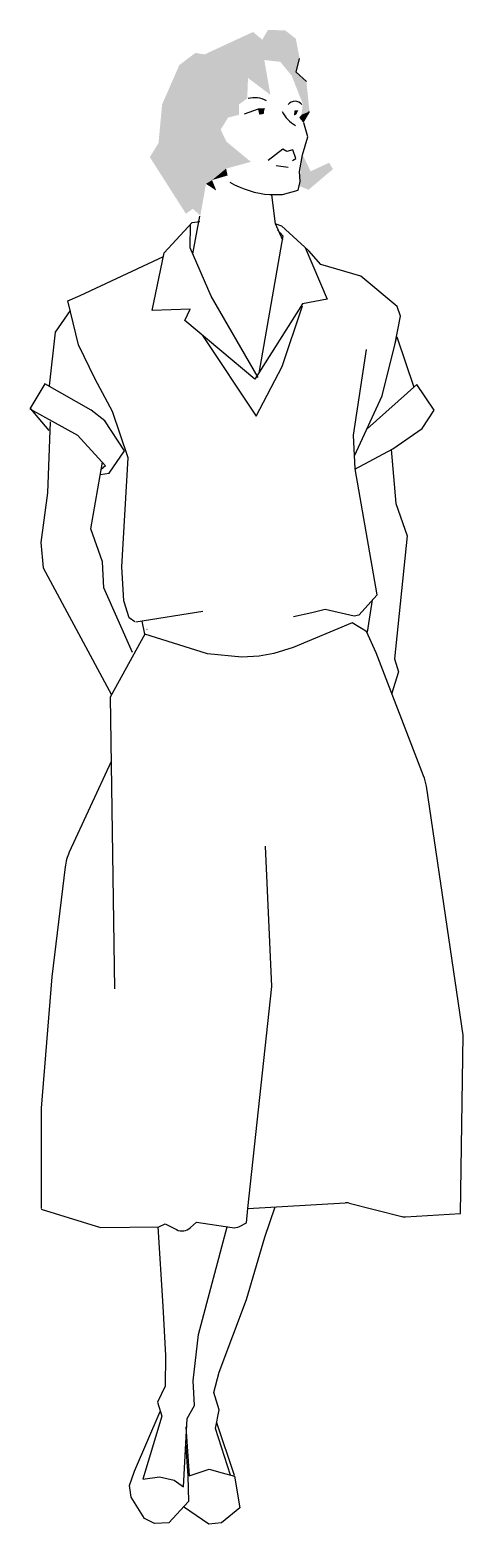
# Model space of a CAD drawing. Extents: x -0.15 to 0.31, y 0.01 to 1.59.
import ezdxf

# ---------------------------------------------------------------- set-up
doc = ezdxf.new("R2010")
doc.units = 0
doc.layers.get('0').update_dxf_attribs({"linetype": 'CONTINUOUS'})

msp = doc.modelspace()

# ---------------------------------------------------------------- linework, layer by layer
at = {"color": 0}
for p, q in [((0.1308, 1.5439), (0.1343, 1.5584)), ((0.1415, 1.5339), (0.1308, 1.5439)), ((0.076, 1.4995), (0.0908, 1.505)), ((0.0908, 1.505), (0.0971, 1.505)), ((0.1379, 1.4907), (0.1447, 1.502)), ((0.143, 1.4753), (0.1386, 1.4899)), ((0.1375, 1.4561), (0.143, 1.4753)), ((0.1164, 1.4621), (0.1008, 1.45)), ((0.1207, 1.4598), (0.1164, 1.4621)), ((0.127, 1.4616), (0.1207, 1.4598)), ((0.1301, 1.4524), (0.127, 1.4616)), ((0.1096, 1.4448), (0.122, 1.4432)), ((0.1268, 1.4502), (0.1301, 1.4524)), ((0.1342, 1.4385), (0.1375, 1.4561)), ((0.1326, 1.4186), (0.135, 1.4278)), ((0.135, 1.4278), (0.1342, 1.4385)), ((0.1028, 1.414), (0.1163, 1.4142)), ((0.1086, 1.3832), (0.1047, 1.4137)), ((0.1163, 1.4142), (0.1326, 1.4186)), ((-0.0091, 1.3523), (0.0204, 1.3844)), ((0.0182, 1.3577), (0.0186, 1.3825)), ((0.0204, 1.3844), (0.0284, 1.3855)), ((0.021, 1.3512), (0.0286, 1.3912)), ((0.1081, 1.3834), (0.115, 1.381)), ((0.1165, 1.3659), (0.1086, 1.3832)), ((0.115, 1.381), (0.1439, 1.3546)), ((0.1165, 1.3705), (0.0911, 1.2248)), ((0.1107, 1.3768), (0.1165, 1.3705)), ((-0.0983, 1.307), (-0.0099, 1.3486)), ((-0.0221, 1.2911), (-0.0091, 1.3523)), ((0.0406, 1.3064), (0.0182, 1.3577)), ((0.14, 1.3581), (0.1633, 1.3034)), ((0.1568, 1.3401), (0.1439, 1.3546)), ((0.1991, 1.3276), (0.1568, 1.3401)), ((0.2378, 1.2955), (0.1991, 1.3276)), ((-0.1111, 1.3015), (-0.0983, 1.307)), ((-0.1001, 1.2547), (-0.1111, 1.3015)), ((0.0903, 1.2202), (0.0406, 1.3064)), ((0.1373, 1.2983), (0.087, 1.2184)), ((0.1633, 1.3034), (0.1373, 1.2983)), ((-0.1087, 1.2911), (-0.1247, 1.2683)), ((0.0182, 1.2928), (-0.0221, 1.2911)), ((0.0127, 1.2806), (0.0182, 1.2928)), ((0.1159, 1.2319), (0.1373, 1.2962)), ((0.2352, 1.2545), (0.2411, 1.2854)), ((0.2411, 1.2854), (0.2378, 1.2955)), ((-0.1247, 1.2683), (-0.1311, 1.2114)), ((0.087, 1.2184), (0.0127, 1.2806)), ((-0.0822, 1.2185), (-0.1001, 1.2547)), ((0.0315, 1.2648), (0.0883, 1.1794)), ((0.2218, 1.2007), (0.2373, 1.2633)), ((0.2373, 1.2633), (0.2554, 1.2099)), ((0.1914, 1.159), (0.205, 1.2501)), ((0.0883, 1.1794), (0.1159, 1.2319)), ((-0.1355, 1.2137), (-0.1515, 1.1871)), ((-0.0864, 1.1856), (-0.1355, 1.2137)), ((-0.0641, 1.1844), (-0.0822, 1.2185)), ((0.2585, 1.2127), (0.2057, 1.1658)), ((0.2769, 1.1856), (0.2585, 1.2127)), ((0.1924, 1.1371), (0.2218, 1.2007)), ((-0.1515, 1.1871), (-0.1009, 1.1591)), ((-0.1509, 1.1869), (-0.1314, 1.1642)), ((-0.1301, 1.1734), (-0.1328, 1.0982)), ((-0.072, 1.1743), (-0.0864, 1.1856)), ((-0.0514, 1.1424), (-0.072, 1.1743)), ((-0.0474, 1.1351), (-0.0641, 1.1844)), ((0.2641, 1.1664), (0.2769, 1.1856)), ((-0.1009, 1.1591), (-0.0712, 1.1267)), ((0.1931, 1.1234), (0.1914, 1.159)), ((0.2331, 1.1448), (0.2641, 1.1664)), ((-0.0674, 1.1189), (-0.0514, 1.1424)), ((0.1927, 1.1232), (0.2331, 1.1448)), ((0.2311, 1.1441), (0.2363, 1.0867)), ((-0.087, 1.0599), (-0.0745, 1.1304)), ((-0.0712, 1.1267), (-0.0759, 1.1228)), ((-0.0542, 1.0197), (-0.0474, 1.1351)), ((-0.0768, 1.1174), (-0.0674, 1.1189)), ((0.2164, 0.9899), (0.1931, 1.1234)), ((-0.1328, 1.0982), (-0.1398, 1.0456)), ((0.2363, 1.0867), (0.2483, 1.0526)), ((-0.1398, 1.0456), (-0.1374, 1.0187)), ((-0.0745, 1.0248), (-0.087, 1.0599)), ((0.2483, 1.0526), (0.2349, 0.9223)), ((-0.1374, 1.0187), (-0.0649, 0.8842)), ((-0.0732, 0.9974), (-0.0745, 1.0248)), ((-0.0519, 0.9836), (-0.0542, 1.0197)), ((-0.0427, 0.929), (-0.0732, 0.9974)), ((-0.0464, 0.9655), (-0.0519, 0.9836)), ((0.2164, 0.9899), (0.1969, 0.9686)), ((0.2063, 0.9503), (0.2116, 0.9846)), ((0.0316, 0.9722), (-0.0394, 0.961)), ((0.1474, 0.971), (0.1278, 0.9667)), ((0.1615, 0.9743), (0.1474, 0.971)), ((0.192, 0.9673), (0.1615, 0.9743)), ((0.1969, 0.9686), (0.192, 0.9673)), ((-0.0402, 0.9615), (-0.0464, 0.9655)), ((-0.0296, 0.9485), (-0.0325, 0.962)), ((-0.0271, 0.9531), (-0.0277, 0.9535)), ((0.1901, 0.9604), (0.1276, 0.9343)), ((0.2063, 0.9503), (0.1901, 0.9604)), ((0.2155, 0.9284), (0.205, 0.9512)), ((-0.0296, 0.9485), (-0.0663, 0.8816)), ((0.0368, 0.9274), (-0.0296, 0.9485)), ((0.1276, 0.9343), (0.1071, 0.9279)), ((0.0732, 0.9238), (0.0368, 0.9274)), ((0.0914, 0.9251), (0.0732, 0.9238)), ((0.1071, 0.9279), (0.0914, 0.9251)), ((0.2656, 0.7984), (0.2155, 0.9284)), ((0.2349, 0.9223), (0.239, 0.9083)), ((0.239, 0.9083), (0.2316, 0.8847)), ((-0.0663, 0.8816), (-0.0619, 0.5725)), ((-0.0653, 0.8133), (-0.1097, 0.7173)), ((0.3075, 0.5236), (0.2686, 0.7873)), ((0.1047, 0.575), (0.098, 0.7237)), ((-0.1142, 0.7017), (-0.1283, 0.5854)), ((-0.1283, 0.5854), (-0.1397, 0.4463)), ((0.0795, 0.3398), (0.1047, 0.575)), ((0.3046, 0.3345), (0.3075, 0.5236)), ((-0.1397, 0.4463), (-0.1396, 0.3397)), ((-0.1396, 0.3392), (-0.0767, 0.3196)), ((0.0779, 0.3245), (0.0795, 0.3398)), ((0.0795, 0.3398), (0.1827, 0.3459)), ((0.0976, 0.3094), (0.1084, 0.3415)), ((0.1867, 0.3455), (0.2426, 0.3313)), ((0.2466, 0.3309), (0.3046, 0.3345)), ((-0.0767, 0.3196), (-0.0149, 0.3204)), ((-0.0158, 0.3204), (-0.0108, 0.2363)), ((-0.0149, 0.3204), (-0.0083, 0.3237)), ((-0.0083, 0.3237), (0.004, 0.3175)), ((0.0186, 0.3197), (0.0249, 0.3255)), ((0.0249, 0.3255), (0.0628, 0.3197)), ((0.0272, 0.2062), (0.0576, 0.3203)), ((0.0705, 0.3208), (0.0779, 0.3245)), ((0.0779, 0.2436), (0.0976, 0.3094)), ((0.049, 0.1666), (0.0779, 0.2436)), ((-0.0108, 0.2363), (-0.0078, 0.184)), ((0.0215, 0.1574), (0.0272, 0.2062)), ((-0.0078, 0.184), (-0.0082, 0.1515)), ((0.0433, 0.1448), (0.049, 0.1666)), ((-0.0082, 0.1515), (-0.0163, 0.1345)), ((0.023, 0.1312), (0.0215, 0.1574)), ((0.0492, 0.1266), (0.0433, 0.1448)), ((-0.0163, 0.1345), (-0.0118, 0.1199)), ((0.0151, 0.1175), (0.023, 0.1312)), ((-0.0405, 0.0617), (-0.0134, 0.1249)), ((-0.0118, 0.1199), (-0.0319, 0.053)), ((0.0111, 0.0451), (0.0151, 0.1175)), ((0.0452, 0.1068), (0.0492, 0.1266)), ((0.0464, 0.113), (0.0651, 0.0574)), ((0.0138, 0.1087), (0.0172, 0.0567)), ((0.0609, 0.0574), (0.0452, 0.1068)), ((0.0135, 0.0919), (0.0159, 0.0565)), ((0.0172, 0.0567), (0.0386, 0.0637)), ((0.0386, 0.0637), (0.0523, 0.0597)), ((-0.0459, 0.0465), (-0.0405, 0.0617)), ((-0.0319, 0.053), (-0.0143, 0.0555)), ((-0.0143, 0.0555), (0.0015, 0.0519)), ((0.0015, 0.0519), (0.0111, 0.0451)), ((0.0159, 0.0565), (0.0165, 0.0294)), ((0.0523, 0.0597), (0.0653, 0.0562)), ((0.0653, 0.0562), (0.0709, 0.0226)), ((-0.0443, 0.0339), (-0.0459, 0.0465)), ((-0.0302, 0.0115), (-0.0443, 0.0339)), ((0.0165, 0.0294), (-0.0041, 0.0067)), ((0.038, 0.0055), (0.0114, 0.0238)), ((0.0709, 0.0226), (0.0516, 0.0069)), ((-0.0195, 0.0062), (-0.0302, 0.0115)), ((-0.0041, 0.0067), (-0.0195, 0.0062)), ((0.0516, 0.0069), (0.038, 0.0055))]:
    msp.add_line(p, q, dxfattribs=at)
for centre, radius, start, end in [((0.0866, 1.4895), 0.0272, 62.0174, 104.2971), ((0.1294, 1.503), 0.00993, 41.8202, 138.1798), ((0.1491, 1.5194), 0.0376, 207.7333, 239.1704), ((0.1116, 1.5178), 0.1042, 240.559, 265.1137), ((0.2173, 0.7797), 0.0518, 8.4038, 21.098), ((-0.0627, 0.6955), 0.0518, 155.1559, 173.0932), ((0.1835, 0.333), 0.013, 75.7305, 93.412), ((0.0097, 0.3291), 0.013, 243.4979, 313.0862), ((0.0648, 0.3325), 0.013, 261.1819, 296.0956), ((0.2458, 0.3439), 0.013, 255.7305, 273.5131)]:
    msp.add_arc(centre, radius, start, end, dxfattribs=at)
for points in [[(0.0337, 1.5626), (0.0796, 1.5376), (0.0849, 1.5863), (0.1033, 1.5197)], [(0.0849, 1.5863), (0.1033, 1.5197), (0.0948, 1.5782), (0.0969, 1.5566)], [(0.0948, 1.5782), (0.0969, 1.5566), (0.1007, 1.5885), (0.1138, 1.5547)], [(0.1007, 1.5885), (0.1138, 1.5547), (0.119, 1.588), (0.1259, 1.54)], [(0.119, 1.588), (0.1259, 1.54), (0.1343, 1.5584), (0.1308, 1.5439)], [(0.119, 1.588), (0.1302, 1.5793), (0.1343, 1.5584)], [(0.0068, 1.5512), (0.07, 1.5094), (0.0238, 1.5641), (0.0788, 1.516)], [(0.0238, 1.5641), (0.0788, 1.516), (0.0337, 1.5626), (0.0796, 1.5376)], [(-0.0114, 1.5095), (0.07, 1.4985), (0.0068, 1.5512), (0.07, 1.5094)], [(0.1308, 1.5439), (0.1415, 1.5339), (0.1259, 1.54), (0.1375, 1.5105)], [(0.1415, 1.5339), (0.1447, 1.502), (0.1375, 1.5105), (0.1364, 1.4987)], [(-0.0152, 1.4686), (0.0585, 1.4957), (-0.0114, 1.5095), (0.07, 1.4985)], [(0.09, 1.505), (0.0971, 1.5057), (0.0916, 1.4987), (0.0963, 1.4995)], [(-0.0244, 1.4537), (0.0506, 1.4828), (-0.0152, 1.4686), (0.0585, 1.4957)], [(0.1329, 1.5034), (0.129, 1.5034), (0.1306, 1.4987), (0.1282, 1.4979)], [(0.1447, 1.502), (0.1364, 1.4987), (0.1379, 1.4907), (0.1338, 1.4956)], [(0.0138, 1.3938), (0.0351, 1.4254), (-0.0244, 1.4537), (0.0506, 1.4828)], [(0.0506, 1.4828), (0.0351, 1.4254), (0.0569, 1.47), (0.0416, 1.4294)], [(0.0569, 1.47), (0.0416, 1.4294), (0.0827, 1.4487), (0.0564, 1.4416)], [(0.0416, 1.4294), (0.058, 1.4343), (0.0564, 1.4416)], [(0.146, 1.4387), (0.1438, 1.4192), (0.1375, 1.4561), (0.1333, 1.4233)], [(0.1654, 1.4478), (0.1696, 1.441), (0.146, 1.4387), (0.1438, 1.4192)], [(0.0138, 1.3938), (0.0351, 1.4254), (0.0213, 1.399)], [(0.0213, 1.399), (0.0291, 1.3916), (0.0351, 1.4254)], [(0.0351, 1.4254), (0.046, 1.4183), (0.0416, 1.4294)]]:
    msp.add_solid(points, dxfattribs=at)

doc.saveas('drawing.dxf')
